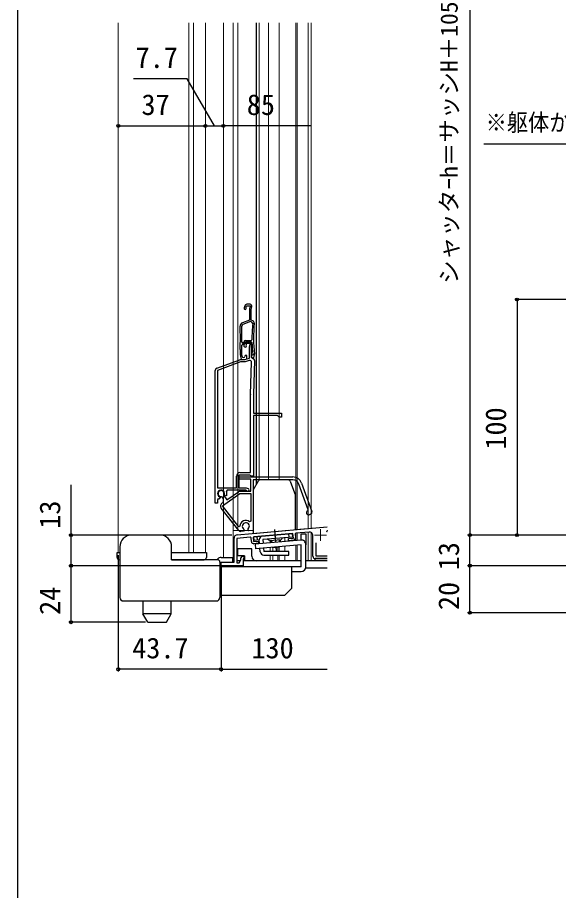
# Model space of a CAD drawing. Units: millimetres, scale not verified. Extents: x -525 to 525, y -782 to 778.
# Drawn here: x -525 to -295.2, y -187 to 183.8 of the extents above; entities that cross this region are included whole.
import ezdxf
from ezdxf.enums import TextEntityAlignment as Align

# ---------------------------------------------------------------- set-up
doc = ezdxf.new("R2010")
doc.units = ezdxf.units.MM
doc.header["$LTSCALE"] = 4
for name, color, linetype in [('0-2_YKK_11', 7, 'Continuous'), ('0-3_YKK_11E', 7, 'Continuous'), ('0-5_YKK_13', 4, 'Continuous'), ('0-7_YKK_D', 6, 'Continuous'), ('0-8_YKK_ZWAK', 7, 'Continuous')]:
    doc.layers.add(name, color=color, linetype=linetype)
doc.layers.add('0-4_YKK_12', color=2, linetype='Continuous', lineweight=18)
doc.styles.add('ＭＳ ゴシック', font='')
doc.styles.get('ＭＳ ゴシック').set_extended_font_data('MS Gothic')

msp = doc.modelspace()

# ---------------------------------------------------------------- linework, layer by layer
at = {"layer": '0-2_YKK_11'}
for p, q in [((-431.63, -35.899), (-393.5, -32.563)), ((-425.773, -37.193), (-426.098, -36.92)), ((-424.603, -36.79), (-424.876, -37.115)), ((-406.771, -35.229), (-407.044, -35.554)), ((-407.044, -35.554), (-406.905, -37.148)), ((-401.13, -34.736), (-406.771, -35.229)), ((-399.499, -45.018), (-399.499, -36.23)), ((-393.5, -33.866), (-393.603, -34.487)), ((-425.633, -38.787), (-425.773, -37.193)), ((-393.5, -46.018), (-398.499, -46.018))]:
    msp.add_line(p, q, dxfattribs=at)
for points in [[(-426.098, -36.92), (-431.799, -37.419), (-431.799, -47.818), (-430.799, -47.818), (-430.099, -46.606), (-430.099, -45.718)], [(-407.814, -38.232), (-409.806, -38.406), (-409.885, -37.509), (-407.793, -37.326), (-407.967, -35.334), (-424.603, -36.79)], [(-429.399, -45.018), (-428.799, -45.018), (-428.799, -46.118), (-429.099, -46.118), (-429.099, -49.018), (-438.499, -49.018), (-438.499, -47.518), (-432.999, -47.518), (-432.999, -37.393)], [(-424.876, -37.115), (-424.728, -38.808), (-422.636, -38.625), (-422.557, -39.522), (-424.55, -39.696)], [(-398.299, -39.291), (-398.299, -44.818), (-393.5, -44.818)]]:
    msp.add_lwpolyline(points, dxfattribs=at)
for centre, radius, start, end in [((-431.499, -37.393), 1.5, 95, 180), ((-400.999, -36.23), 1.5, 0, 95), ((-396.299, -36.018), 3.1, 25.46713, 29.60009), ((-424.637, -38.7), 1, 185, 275), ((-407.901, -37.236), 1, 275, 5), ((-429.399, -45.718), 0.7, 90, 180), ((-398.499, -45.018), 1, 180, 270)]:
    msp.add_arc(centre, radius, start, end, dxfattribs=at)
at = {"layer": '0-3_YKK_11E'}
for p, q in [((-428.45, 61.326), (-428.767, 60.455)), ((-426.197, 61.984), (-427.51, 61.984)), ((-426.037, 54.626), (-429.218, 53.468)), ((-428.841, 44.637), (-428.482, 45.406)), ((-427.576, 45.984), (-426.742, 45.984)), ((-440.339, 34.865), (-430.563, 38.423)), ((-430.382, 40.598), (-430.155, 39.31)), ((-429.17, 38.484), (-428.673, 38.484)), ((-425.995, 23.842), (-425.525, 37.295)), ((-424.298, 38.049), (-424.795, 23.801)), ((-440.997, -22.516), (-440.997, 33.925)), ((-430.797, -11.316), (-408.098, -11.316)), ((-404.339, -13.948), (-399.951, -26.003)), ((-431.031, -34.088), (-438.43, -24.618)), ((-438.109, -22.466), (-438.105, -22.463)), ((-400.489, -27.157), (-401.053, -27.362))]:
    msp.add_line(p, q, dxfattribs=at)
for points in [[(-426.497, 59.738), (-426.497, 55.203), (-429.408, 54.144)], [(-427.87, 60.544), (-427.896, 60.802), (-427.72, 61.284), (-426.061, 61.284), (-426.451, 60.037)], [(-425.05, 55.012), (-425.797, 55.284), (-425.797, 59.784), (-425.434, 60.945)], [(-425.063, 53.866), (-425.389, 54.39), (-426.037, 54.626)], [(-429.676, 45.838), (-429.376, 45.534), (-429.124, 45.534), (-428.88, 46.056)], [(-429.648, 44.59), (-429.348, 44.884), (-429.22, 44.884)], [(-428.495, 45.346), (-428.197, 45.984), (-425.707, 45.984), (-425.407, 45.695)], [(-427.974, 46.634), (-425.69, 46.634), (-425.39, 46.938)], [(-426.451, 44.037), (-426.061, 45.284), (-427.767, 45.284), (-427.866, 45.072), (-427.828, 44.758)], [(-430.397, 42.789), (-430.397, 42.779), (-430.397, 40.771)], [(-430.221, 38.484), (-428.397, 38.484), (-426.497, 39.175), (-426.497, 43.738)], [(-429.545, 39.88), (-429.697, 40.745), (-429.697, 42.767), (-429.697, 42.777)], [(-425.596, 44.425), (-425.797, 43.784), (-425.797, 39.584), (-425.297, 39.084)], [(-426.598, 38.074), (-428.221, 37.484), (-430.221, 37.484), (-439.997, 33.925)], [(-428.331, 38.544), (-427.597, 38.811), (-427.597, 40.284), (-428.247, 40.284), (-428.376, 39.823)], [(-425, 40.745), (-425.002, 40.655), (-425.002, 40.384), (-425.797, 40.384), (-425.797, 39.771), (-425.166, 39.018), (-424.55, 39.183), (-424.312, 40.534)], [(-439.997, 33.925), (-439.997, -15.916), (-431.997, -15.916), (-431.997, -11.016)], [(-424.797, 23.696), (-424.797, 15.684), (-412.797, 15.684), (-412.797, 13.984), (-413.797, 13.984), (-414.597, 14.784), (-424.797, 14.784), (-424.797, -11.016), (-425.697, -11.016), (-425.993, -10.766), (-426.289, -10.516), (-430.997, -10.516), (-430.997, -15.916), (-427.916, -15.916), (-426.992, -16.252)], [(-430.497, -9.516), (-425.997, -9.516), (-425.997, 23.696)], [(-430.582, -17.416), (-425.897, -17.416), (-425.897, -12.316), (-430.797, -12.316), (-430.797, -11.316)], [(-408.098, -12.516), (-424.897, -12.516), (-424.897, -34.009), (-426.701, -34.167), (-426.979, -33.77), (-426.944, -33.384)], [(-401.669, -25.671), (-401.489, -25.286), (-405.467, -14.359)], [(-430.497, -32.281), (-431.033, -32.462), (-437.967, -23.587), (-430.582, -18.416), (-425.897, -18.416)], [(-437.319, -18.966), (-437.293, -19.265), (-436.057, -21.029), (-431.155, -17.597)], [(-427.735, -17.083), (-428.003, -16.916), (-435.967, -16.916), (-436.238, -17.345)], [(-425.897, -18.416), (-425.897, -30.171), (-426.39, -30.401)], [(-439.569, -20.675), (-439.997, -20.946), (-439.997, -22.516), (-440.997, -22.516)], [(-439.121, -19.78), (-438.957, -20.131), (-439.061, -20.521), (-439.467, -20.72)], [(-437.737, -20.374), (-438.112, -19.838), (-438.384, -19.711)], [(-436.108, -19.154), (-436.522, -19.337), (-436.889, -19.166), (-437.051, -18.815)], [(-428.849, -33.551), (-428.747, -33.925), (-428.952, -34.364), (-430.156, -34.469)]]:
    msp.add_lwpolyline(points, dxfattribs=at)
for centre, radius, start, end in [((-428.297, 60.284), 0.5, 159.99999, 31.31778), ((-427.51, 60.984), 1, 90.00001, 159.99998), ((-425.497, 59.738), 1, 162.61662, 179.99999), ((-426.197, 61.184), 0.8, 342.61665, 90), ((-580.314, 47.784), 150, 358.09169, 1.87259), ((-428.895, 52.734), 1.5, 110.00002, 181.87259), ((-428.944, 52.716), 0.8, 110.00002, 181.8664), ((-580.315, 47.784), 150.651, 359.25983, 1.86639), ((-369.746, 47.784), 55.65, 173.72569, 180.87047), ((-425.392, 54.072), 1, 353.55258, 69.99999), ((-369.746, 47.784), 55, 173.55257, 187.25967), ((-580.317, 47.784), 150.704, 358.09614, 358.78569), ((-429.22, 45.684), 0.8, 269.99995, 334.99995), ((-428.297, 44.384), 0.6, 155.00001, 38.61222), ((-427.974, 45.634), 1, 90.00001, 155.00001), ((-427.576, 44.984), 1, 90.00001, 155.00001), ((-426.742, 44.784), 1.2, 342.61664, 89.99999), ((-369.746, 47.784), 55.7, 182.1491, 187.25965), ((-425.497, 43.738), 1, 162.61662, 179.99999), ((-425.297, 40.707), 1, 349.99998, 7.25965), ((-430.221, 37.484), 1, 89.99994, 109.99995), ((-429.397, 40.771), 1, 179.99989, 189.9999), ((-429.17, 39.484), 1, 190.00001, 269.99999), ((-428.954, 39.984), 0.6, 190, 344.42221), ((-428.673, 39.484), 1, 269.99994, 289.99995), ((-426.324, 37.323), 0.8, 358.00002, 110.00004), ((-425.297, 38.084), 1, 358.00002, 90.00002), ((-439.997, 33.925), 1, 110.00002, 179.99999), ((-421.797, 23.696), 4.2, 177.9998, 179.99983), ((-421.797, 23.696), 3, 177.99973, 179.99975), ((-430.497, -11.016), 1.5, 90.00001, 179.99999), ((-408.098, -15.316), 4, 20, 89.99998), ((-408.098, -15.316), 2.8, 20, 89.99998), ((-438.497, -18.416), 1.5, 344.59406, 245.40594), ((-438.497, -18.416), 1.3, 335.00001, 275.00002), ((-438.497, -18.416), 2.5, 342.83746, 25.37694), ((-430.582, -18.416), 1, 89.99999, 124.99998), ((-427.197, -16.816), 0.6, 206.38783, 70.00002), ((-438.497, -18.416), 2.5, 244.62318, 247.16264), ((-438.965, -21.234), 1.5, 305.00002, 35), ((-437.248, -23.695), 1.5, 125.00002, 218.00001), ((-401.361, -26.517), 0.9, 110.00001, 290.00003), ((-400.797, -26.311), 0.9, 290.00001, 19.99999), ((-427.997, -32.316), 2.5, 49.9948, 179.19799), ((-427.997, -32.316), 1.5, 314.59407, 235.40595), ((-430.243, -33.473), 1, 217.99996, 274.99998)]:
    msp.add_arc(centre, radius, start, end, dxfattribs=at)
at = {"layer": '0-4_YKK_12'}
for p, q in [((-482.199, 181.482), (-482.199, -43.485)), ((-452.199, 181.482), (-452.199, -43.485)), ((-450.199, -43.485), (-450.199, 181.482)), ((-445.199, -43.485), (-445.199, 181.482)), ((-437.499, -45.515), (-437.499, 181.482)), ((-433.399, -47.018), (-433.399, 181.482)), ((-431.399, -34.018), (-431.399, 181.482)), ((-422.399, -12.698), (-422.399, 181.482)), ((-418.299, -12.516), (-418.299, 181.482)), ((-413.799, -12.515), (-413.799, 181.482)), ((-406.799, -33.682), (-406.799, 181.482)), ((-406.199, -33.63), (-406.199, 181.482)), ((-401.499, -33.218), (-401.499, 181.482)), ((-401.497, -33.205), (-401.497, 181.482)), ((-400.299, -33.1), (-400.299, 181.482)), ((-431.399, 40.544), (-431.399, 45.978)), ((-401.499, -33.218), (-406.9, -33.691)), ((-393.5, -32.505), (-401.497, -33.205)), ((-424.9, -34.018), (-433.399, -34.018)), ((-406.797, -35.232), (-406.797, -38.308)), ((-406.197, -35.179), (-406.197, -38.256)), ((-401.497, -47.018), (-401.497, -34.768)), ((-400.299, -47.018), (-400.299, -34.904)), ((-398.799, -36.018), (-393.799, -36.018)), ((-396.299, -33.518), (-396.299, -38.518)), ((-417.599, -38.483), (-417.599, -39.253)), ((-411.497, -37.149), (-411.497, -38.72)), ((-411.497, -40.727), (-411.497, -43.027)), ((-406.797, -40.316), (-406.797, -47.018)), ((-406.197, -40.264), (-406.197, -47.018)), ((-481.5, -43.485), (-482.199, -43.485)), ((-459.5, -43.485), (-445.199, -43.485)), ((-417.599, -41.261), (-417.599, -43.022)), ((-416.499, -41.355), (-416.499, -43.022)), ((-414.377, -41.195), (-414.377, -43.022)), ((-413.799, -43.022), (-413.799, -40.912)), ((-433.5, -47.018), (-433, -47.018)), ((-433.5, -47.019), (-432.999, -47.019)), ((-431.8, -47.018), (-430.337, -47.018)), ((-431.799, -47.019), (-430.337, -47.019)), ((-429.1, -47.018), (-404.5, -47.018)), ((-417.599, -44.522), (-417.599, -47.018)), ((-416.5, -47.022), (-416.5, -44.533)), ((-416.499, -44.728), (-416.499, -47.018)), ((-415.308, -47.018), (-404.5, -47.018)), ((-414.377, -44.522), (-414.377, -47.018)), ((-413.799, -47.018), (-413.799, -44.522)), ((-411.497, -44.527), (-411.497, -47.018)), ((-402.5, -47.018), (-393.5, -47.018)), ((-402.5, -47.018), (-401.504, -47.018))]:
    msp.add_line(p, q, dxfattribs=at)
at = {"layer": '0-5_YKK_13'}
for p, q in [((-423.399, -14.247), (-423.399, 181.482)), ((-424.765, -16.614), (-422.687, -13.015)), ((-410.099, -12.515), (-421.821, -12.515)), ((-409.159, -13.173), (-406.959, -19.218)), ((-424.899, -17.114), (-424.899, -35.315)), ((-406.899, -33.741), (-406.899, -19.56)), ((-464.5, -36.015), (-476.5, -36.015)), ((-424.899, -35.315), (-409.699, -33.986)), ((-424.613, -36.789), (-408.176, -35.351)), ((-422.988, -38.153), (-423.119, -36.658)), ((-408.046, -36.845), (-420.797, -37.961)), ((-415.854, -33.646), (-415.38, -39.059)), ((-415.672, -35.935), (-415.398, -39.061)), ((-409.54, -36.976), (-409.671, -35.482)), ((-408.046, -36.845), (-408.176, -35.351)), ((-404.675, -38.123), (-424.1, -39.822)), ((-424.1, -39.822), (-423.926, -41.815)), ((-404.5, -40.115), (-423.926, -41.815)), ((-422.155, -39.652), (-422.291, -38.092)), ((-420.797, -37.961), (-420.66, -39.521)), ((-412.957, -38.078), (-417.938, -38.514)), ((-417.44, -38.47), (-417.373, -39.234)), ((-417.062, -38.437), (-416.995, -39.201)), ((-413.832, -38.155), (-413.766, -38.918)), ((-413.455, -38.122), (-413.388, -38.885)), ((-404.5, -49.515), (-404.5, -40.115)), ((-402.5, -49.515), (-402.5, -40.04)), ((-482.699, -45.485), (-482.699, -43.485)), ((-482.699, -43.485), (-481.5, -43.485)), ((-481.5, -41.015), (-481.5, -48.515)), ((-459.5, -46.515), (-459.5, -41.015)), ((-459.5, -43.485), (-445.999, -43.485)), ((-445.999, -43.485), (-444.699, -43.485)), ((-444.699, -43.485), (-444.699, -45.485)), ((-431.497, -41.818), (-431.497, -44.818)), ((-425.498, -41.818), (-431.497, -41.818)), ((-431.497, -42.293), (-431.497, -42.218)), ((-425.498, -45.018), (-425.498, -41.818)), ((-421.848, -43.152), (-421.98, -41.644)), ((-420.486, -41.514), (-420.354, -43.021)), ((-409.729, -43.021), (-420.354, -43.021)), ((-416.482, -41.379), (-416.608, -41.174)), ((-413.892, -41.152), (-416.482, -41.379)), ((-415.224, -41.053), (-415.066, -42.864)), ((-415.206, -41.052), (-415.147, -41.727)), ((-413.799, -40.915), (-413.892, -41.152)), ((-409.729, -44.521), (-409.729, -43.021)), ((-481.699, -46.485), (-481.5, -46.485)), ((-459.5, -46.485), (-445.699, -46.485)), ((-449.5, -46.515), (-459.5, -46.515)), ((-446, -46.515), (-449.5, -46.515)), ((-440, -46.515), (-446, -46.515)), ((-445.699, -46.485), (-445.999, -46.485)), ((-440.33, -46.515), (-439.916, -46.101)), ((-439, -47.515), (-439, -62.518)), ((-439, -48.014), (-438.502, -47.515)), ((-438.502, -45.515), (-433.5, -45.515)), ((-432.999, -47.018), (-433.5, -47.018)), ((-430.337, -47.018), (-431.799, -47.018)), ((-428.498, -44.818), (-431.497, -44.818)), ((-404.5, -47.018), (-429.099, -47.018)), ((-428.498, -44.818), (-428.498, -47.018)), ((-428.498, -47.018), (-428.498, -47.019)), ((-420.354, -44.521), (-409.729, -44.521)), ((-393.5, -47.018), (-402.5, -47.018)), ((-481.5, -48.515), (-481.5, -62.518)), ((-404.5, -49.515), (-439, -49.515)), ((-408.5, -51.515), (-404.5, -51.515)), ((-393.5, -50.018), (-402.565, -50.018)), ((-439, -61.515), (-411.5, -61.515)), ((-480, -64.018), (-440.5, -64.018)), ((-471.699, -64.018), (-471.699, -69.518)), ((-459.699, -69.518), (-459.699, -64.018)), ((-469.678, -73.018), (-471.699, -69.518)), ((-459.699, -69.518), (-471.699, -69.518)), ((-461.72, -73.018), (-459.699, -69.518)), ((-469.678, -73.018), (-461.72, -73.018))]:
    msp.add_line(p, q, dxfattribs=at)
for points in [[(-422.291, -38.092), (-424.483, -38.284), (-424.613, -36.789)], [(-404.5, -38.115), (-404.5, -35.515), (-402.5, -35.515), (-402.5, -40.115)], [(-438.502, -47.515), (-433.5, -47.515), (-433.5, -45.515)], [(-398.498, -47.018), (-398.498, -46.018), (-393.5, -46.018)], [(-411.5, -61.515), (-408.5, -58.515), (-408.5, -49.515)]]:
    msp.add_lwpolyline(points, dxfattribs=at)
for centre, radius, start, end in [((-421.821, -13.515), 1, 90, 150), ((-410.099, -13.515), 1, 20, 90), ((-423.899, -17.114), 1, 150, 180), ((-407.899, -19.56), 1, 0, 20), ((-476.5, -41.015), 5, 90, 180), ((-464.5, -41.015), 5, 0, 90), ((-420.797, -37.961), 1.5, 95, 185), ((-418.896, -38.799), 1, 16.53696, 95), ((-411.963, -38.192), 1, 95, 173.46304), ((-404.5, -40.115), 2, 0, 95), ((-420.354, -43.021), 1.5, 185, 270), ((-481.699, -45.485), 1, 180, 270), ((-445.699, -45.485), 1, 270, 0), ((-440, -47.515), 1, 0, 90), ((-438.502, -47.515), 2, 90, 135), ((-423.498, -45.018), 2, 180.00002, 270), ((-404.5, -49.515), 2, 270, 0), ((-480, -62.518), 1.5, 180, 270), ((-440.5, -62.518), 1.5, 270, 0)]:
    msp.add_arc(centre, radius, start, end, dxfattribs=at)
at = {"layer": '0-7_YKK_D'}
for p, q in [((-332.789, 338.982), (-332.789, -36.018)), ((-400.299, 137.735), (-437.499, 137.735)), ((-53.887, 63.982), (-313.789, 63.982)), ((-312.789, 63.982), (-312.789, -36.018)), ((-433.999, -36.018), (-503.199, -36.018)), ((-203.287, -36.018), (-333.789, -36.018)), ((-332.789, -49.018), (-332.789, -36.018)), ((-482.199, -44.485), (-482.199, -94.018)), ((-439.199, -49.018), (-503.199, -49.018)), ((-439.199, -49.018), (-503.199, -49.018)), ((-502.199, -73.018), (-502.199, -49.018)), ((-438.499, -49.718), (-438.499, -94.018)), ((-208.487, -49.018), (-333.789, -49.018)), ((-332.789, -69.018), (-332.789, -49.018)), ((-438.499, -62.256), (-438.499, -94.018)), ((-80.487, -69.018), (-333.789, -69.018)), ((-470.678, -73.018), (-503.199, -73.018)), ((-438.499, -93.018), (-482.199, -93.018)), ((-438.499, -93.018), (-393.501, -93.018))]:
    msp.add_line(p, q, dxfattribs=at)
for points in [[(-441.349, 137.735), (-452.911, 157.735), (-475.661, 157.735)], [(-482.199, 137.735), (-445.199, 137.735), (-437.499, 137.735)], [(-77.787, 129.982), (-146.387, 129.982), (-326.903, 129.982)], [(-502.199, -49.018), (-502.199, -36.018), (-502.199, -14.741)]]:
    msp.add_lwpolyline(points, dxfattribs=at)
for centre in [(-482.199, 137.735), (-445.199, 137.735), (-445.199, 137.735), (-437.499, 137.735), (-437.499, 137.735), (-312.789, 63.982), (-502.199, -36.018), (-332.789, -36.018), (-332.789, -36.018), (-312.789, -36.018), (-502.199, -49.018), (-502.199, -49.018), (-332.789, -49.018), (-332.789, -49.018), (-332.789, -69.018), (-502.199, -73.018), (-482.199, -93.018), (-438.499, -93.018), (-438.499, -93.018)]:
    msp.add_circle(centre, 0.637, dxfattribs=at)
at = {"layer": '0-8_YKK_ZWAK'}
msp.add_line((-525, 747.7), (-525, -782.3), dxfattribs=at)

# ---------------------------------------------------------------- texts
at = {"layer": '0-7_YKK_D', "style": 'ＭＳ ゴシック'}
for s, height, p in [('シャッタｰh＝サッシH＋105', 7.331, (-335.811, 70.658)), ('100', 8.798, (-314.789, 0.277)), ('13', 8.798, (-504.199, -33.309)), ('13', 8.798, (-334.789, -50.97)), ('24', 8.798, (-504.199, -69.916)), ('20', 8.798, (-334.789, -67.882))]:
    msp.add_text(s, height=height, rotation=90, dxfattribs=at).set_placement(p, align=Align.BOTTOM_LEFT)
for s, p in [('7.7', (-474.82, 159.735)), ('37', (-472.324, 139.735)), ('85', (-427.592, 139.735)), ('43.7', (-476.262, -91.018)), ('130', (-425.619, -91.018))]:
    msp.add_text(s, height=8.798, dxfattribs=at).set_placement(p, align=Align.BOTTOM_LEFT)
at = {"layer": '0-7_YKK_D', "style": 'ＭＳ ゴシック', "width": 0.9}
msp.add_text('※躯体からのサッシ出幅寸法は', height=7.331, dxfattribs=at).set_placement((-326.13, 133.345), align=Align.BOTTOM_LEFT)

doc.saveas('drawing.dxf')
